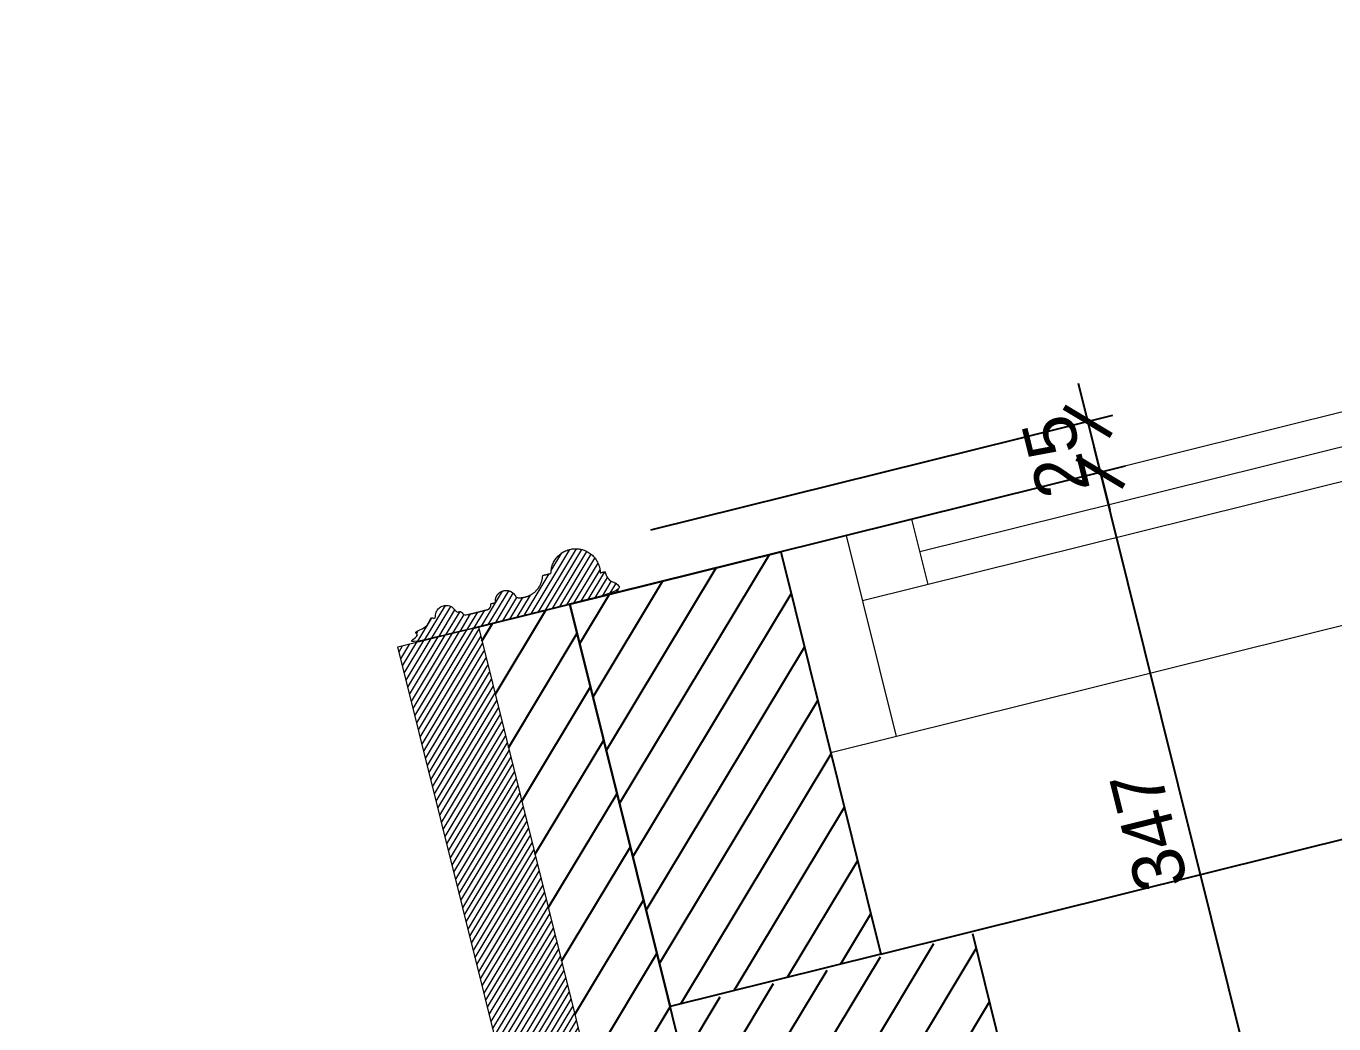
# Model space of a CAD drawing. Header units: inches. Extents: x 122939 to 389145, y 29603 to 574065.
# Drawn here: x 328521 to 329152, y 501785 to 502267 of the extents above; entities that cross this region are included whole.
import ezdxf

# ---------------------------------------------------------------- set-up
doc = ezdxf.new("R2010")
doc.units = ezdxf.units.IN
doc.header["$MEASUREMENT"] = 0
for name, color, linetype, lineweight in [('A-GLAZ', 134, 'Continuous', 18), ('A-WALL-TILE', 8, 'Continuous', 9), ('GRC', 41, 'Continuous', 0)]:
    doc.layers.add(name, color=color, linetype=linetype, lineweight=lineweight)
for name, color, linetype in [('A-WALL', 7, 'Continuous'), ('CQ Wall hatch_CHB', 8, 'Continuous'), ('DETAIL', 1, 'Continuous')]:
    doc.layers.add(name, color=color, linetype=linetype)
doc.styles.add('DA-dim', font='arial.ttf')
doc.dimstyles.new('DA-10', dxfattribs={"dimtxt": 25, "dimasz": 18.75, "dimexe": 12.5, "dimexo": 37.5, "dimgap": 6.25, "dimtad": 1, "dimdec": 0, "dimdsep": 46, "dimtxsty": 'DA-dim', "dimblk": 'ARCHTICK', "dimcen": 0, "dimdle": 12.5, "dimadec": 0, "dimazin": 0, "dimtfac": 1, "dimtdec": 0, "dimtix": 1, "dimtmove": 2, "dimatfit": 3, "dimfxl": 1, "dimarcsym": 0})

# ---------------------------------------------------------------- blocks, each defined once
blk = doc.blocks.new('A$C419e398c')
at = {"lineweight": 0}
h = blk.add_hatch(dxfattribs=at)
h.set_pattern_fill('ANSI31', color=8, scale=20, angle=90.00000000000001)
h.set_pattern_definition([(135, (-4101.499379711924, -5827.56803000893), (-1.76776695296637, -1.767766952966368), [])])
h.paths.add_polyline_path([(3530.000740442541, 416.2921580276452), (3496.718689164205, 416.2922250115662), (3496.718600609223, 372.2922250116244), (3490.000651887094, 372.2922385322163), (3489.999954168685, 25.61128692416241), (3529.999954168976, 25.61120641970774)])
h = blk.add_hatch(dxfattribs=at)
h.set_pattern_fill('ANSI31', color=8, scale=20, angle=90.00000000000001)
h.set_pattern_definition([(135, (-4101.499379710236, -5586.887078401633), (-1.76776695296637, -1.767766952966368), [])])
edge = h.paths.add_edge_path()
edge.add_line((3499.999944381358, 20.75560516072437), (3499.99995415358, 25.61126680431079))
edge.add_line((3499.999954153551, 25.61126680433517), (3599.999954153683, 25.61106554293209))
edge.add_line((3599.999954153842, 25.61106554296566), (3599.99994492268, 21.02442647467452))
edge.add_line((3599.999944922747, 21.0244264745852), (3599.893506443955, 21.02245885205855))
edge.add_line((3599.893506443943, 21.02245885203592), (3599.787132071792, 21.01655674099585))
edge.add_line((3599.78713207168, 21.01655674097128), (3599.680885882103, 21.00672369670733))
edge.add_line((3599.680885882117, 21.00672369659878), (3599.574831873894, 20.99296564215006))
edge.add_line((3599.574831873993, 20.99296564230463), (3599.469033930021, 20.97529086503292))
edge.add_line((3599.469033929869, 20.97529086493887), (3599.363555778927, 20.95371001141369))
edge.add_line((3599.363555779157, 20.9537100114394), (3599.258460957306, 20.92823608124623))
edge.add_line((3599.258460957033, 20.92823608126491), (3599.153812769487, 20.89888441889988))
edge.add_line((3599.153812769568, 20.89888441888615), (3599.04967425245, 20.86567270465388))
edge.add_line((3599.049674252397, 20.86567270453088), (3598.946108134849, 20.82862094400168))
edge.add_line((3598.946108134871, 20.82862094405573), (3598.843176801318, 20.78775145576206))
edge.add_line((3598.843176801398, 20.7877514558495), (3598.740942253773, 20.74308885807289))
edge.add_line((3598.740942253789, 20.74308885796927), (3598.639466074383, 20.69466005380285))
edge.add_line((3598.639466074354, 20.69466005382128), (3598.538809388631, 20.64249421494449))
edge.add_line((3598.538809388527, 20.6424942149315), (3598.439032828256, 20.58662276411146))
edge.add_line((3598.439032828319, 20.5866227641236), (3598.340196495247, 20.5270793562104))
edge.add_line((3598.340196495177, 20.52707935631042), (3598.242359924522, 20.46389985806094))
edge.add_line((3598.242359924538, 20.46389985794667), (3598.145582049463, 20.39712232629868))
edge.add_line((3598.145582049503, 20.397122326307), (3598.049921165398, 20.3267869855618))
edge.add_line((3598.049921165453, 20.32678698544623), (3597.9554348948, 20.25293620294521))
edge.add_line((3597.955434894888, 20.25293620303273), (3597.862180152703, 20.17561446376432))
edge.add_line((3597.862180152501, 20.17561446374748), (3597.770213111978, 20.09486834341894))
edge.add_line((3597.770213112002, 20.09486834338168), (3597.679589170605, 20.01074648047945))
edge.add_line((3597.679589170613, 20.01074648048962), (3597.590362916854, 19.92329954684818))
edge.add_line((3597.590362916817, 19.92329954681918), (3597.502588097238, 19.83258021717849))
edge.add_line((3597.502588097297, 19.83258021716028), (3597.416317584123, 19.7386431374863))
edge.add_line((3597.416317584109, 19.73864313744707), (3597.331603343508, 19.64154489189902))
edge.add_line((3597.331603343482, 19.64154489192879), (3597.24849640416, 19.54134396888046))
edge.add_line((3597.248496404151, 19.54134396894369), (3597.167046826651, 19.43810072565876))
edge.add_line((3597.16704682674, 19.43810072576161), (3597.087303673218, 19.33187735212302))
edge.add_line((3597.087303673208, 19.33187735191314), (3597.009314977919, 19.2227378329156))
edge.add_line((3597.009314977913, 19.22273783304263), (3596.933127718368, 19.11074791023743))
edge.add_line((3596.933127718279, 19.11074791039573), (3596.858787786801, 18.99597504232406))
edge.add_line((3596.858787786798, 18.99597504216945), (3596.786339963014, 18.87848836372629))
edge.add_line((3596.786339962971, 18.87848836387275), (3596.715827886704, 18.75835864467386))
edge.add_line((3596.715827886714, 18.75835864467081), (3596.647294031832, 18.63565824629928))
edge.add_line((3596.647294031805, 18.6356582462904), (3596.580779680553, 18.5104610789611))
edge.add_line((3596.580779680633, 18.51046107889852), (3596.516324898732, 18.38284255664548))
edge.add_line((3596.516324898752, 18.38284255657345), (3596.453968511405, 18.25287955200081))
edge.add_line((3596.453968511429, 18.25287955201929), (3596.393748079746, 18.12065035004073))
edge.add_line((3596.393748079601, 18.12065035011619), (3596.335699878131, 17.98623460063947))
edge.add_line((3596.335699878226, 17.98623460059753), (3596.279858873012, 17.84971327064142))
edge.add_line((3596.279858873051, 17.84971327061066), (3596.226258700633, 17.71116859549065))
edge.add_line((3596.226258700655, 17.71116859553149), (3596.17493164784, 17.57068402941961))
edge.add_line((3596.174931647838, 17.57068402931327), (3596.125908632058, 17.42834419479398))
edge.add_line((3596.125908632006, 17.42834419477731), (3596.079219182893, 17.28423483211227))
edge.add_line((3596.079219182837, 17.28423483221559), (3596.034891424411, 17.13844274747337))
edge.add_line((3596.034891424235, 17.13844274746953), (3595.992952057867, 16.99105576034978))
edge.add_line((3595.992952058034, 16.9910557604162), (3595.95342634639, 16.84216265133892))
edge.add_line((3595.953426346416, 16.8421626513591), (3595.916338098342, 16.69185310795725))
edge.add_line((3595.916338098235, 16.69185310794273), (3595.881709654247, 16.5402176710674))
edge.add_line((3595.881709654175, 16.5402176710777), (3595.84956187323, 16.38734768022844))
edge.add_line((3595.849561873358, 16.3873476801673), (3595.819914120063, 16.23333521853687))
edge.add_line((3595.819914120017, 16.23333521850873), (3595.792784253063, 16.07827305745298))
edge.add_line((3595.792784253019, 16.07827305747196), (3595.768188614395, 15.92225460061595))
edge.add_line((3595.76818861434, 15.92225460056216), (3595.746142019554, 15.76537382756432))
edge.add_line((3595.746142019576, 15.76537382759852), (3595.726657748663, 15.60772523762374))
edge.add_line((3595.726657748746, 15.60772523767082), (3595.709747538323, 15.44940379230331))
edge.add_line((3595.70974753832, 15.44940379238687), (3595.695421574454, 15.29050485853573))
edge.add_line((3595.695421574579, 15.29050485853804), (3595.683688486689, 15.13112415102997))
edge.add_line((3595.683688486577, 15.13112415099749), (3595.674555342286, 14.97135767479113))
edge.add_line((3595.674555342237, 14.97135767480358), (3595.668027642959, 14.81130166719662))
edge.add_line((3595.668027642998, 14.81130166718503), (3595.664109320796, 14.6510525400067))
edge.add_line((3595.664109320845, 14.65105253999354), (3595.662802735929, 14.49070682126601))
edge.add_line((3595.662802735809, 14.4907068212633), (3593.338904937486, 14.49071149837194))
edge.add_arc((3581.751233792631, 11.87587262375746), 11.87903636253917, -166.0540254984445, 12.716206811530924, ccw=False)
edge.add_line((3570.222350931494, 9.01294320152374), (3566.115881666215, 9.012951466282033))
edge.add_arc((3555.371149587445, 5.908441764069721), 11.18424105332584, 16.11576088991943, 112.4546614936202)
edge.add_arc((3545.974652771489, 16.78734825341962), 5.153299489100156, 186.0440984521074, 353.9556709388697, ccw=False)
edge.add_line((3540.849999705853, 16.24473735992797), (3538.472239837346, 16.24474214375213))
edge.add_line((3538.4722398374, 16.24474214384099), (3538.463511096431, 16.44829915822285))
edge.add_line((3538.463511096314, 16.44829915830633), (3538.436919656835, 16.65305845495136))
edge.add_line((3538.436919656931, 16.65305845480179), (3538.392150414379, 16.85667218529667))
edge.add_line((3538.392150414293, 16.85667218541494), (3538.329301956092, 17.05672764432284))
edge.add_line((3538.329301956051, 17.0567276442307), (3538.248898869071, 17.25083897253698))
edge.add_line((3538.248898869031, 17.2508389725117), (3538.1518796169, 17.43674050573242))
edge.add_line((3538.151879617129, 17.43674050580012), (3538.039560309715, 17.61237424263428))
edge.add_line((3538.039560309611, 17.61237424262799), (3537.913577268285, 17.77596442423533))
edge.add_line((3537.913577268308, 17.77596442430513), (3537.775813479413, 17.92607367612868))
edge.add_line((3537.775813479326, 17.92607367603341), (3537.625704782063, 18.06383806928959))
edge.add_line((3537.6257047822, 18.06383806938538), (3537.462115107821, 18.18982176929294))
edge.add_line((3537.462115107744, 18.18982176925056), (3537.286481823124, 18.30214178373151))
edge.add_line((3537.286481823074, 18.30214178387541), (3537.100580680452, 18.39916178438889))
edge.add_line((3537.100580680592, 18.39916178432759), (3536.906469675993, 18.47956565275209))
edge.add_line((3536.906469675829, 18.47956565272762), (3536.706414469945, 18.54241491634889))
edge.add_line((3536.706414469983, 18.54241491638822), (3536.502800919726, 18.58718497870626))
edge.add_line((3536.502800919698, 18.58718497876544), (3536.298041730142, 18.61377724258461))
edge.add_line((3536.298041730188, 18.61377724254271), (3536.094484750914, 18.62250680300501))
edge.add_line((3536.094484750938, 18.62250680290163), (3526.113498865036, 18.62252689076368))
edge.add_line((3526.113498864986, 18.62252689083107), (3525.90994185059, 18.61379814968833))
edge.add_line((3525.909941850579, 18.61379814980319), (3525.705182553927, 18.58720671013561))
edge.add_line((3525.705182554026, 18.58720671018818), (3525.501568823574, 18.54243746746864))
edge.add_line((3525.501568823587, 18.54243746743305), (3525.301513364723, 18.47958900906545))
edge.add_line((3525.301513364713, 18.47958900901722), (3525.107402036429, 18.39918592191977))
edge.add_line((3525.107402036316, 18.39918592188042), (3524.921500503182, 18.30216666964756))
edge.add_line((3524.921500503202, 18.30216666974593), (3524.74586676647, 18.18984736218615))
edge.add_line((3524.745866766432, 18.18984736211132), (3524.582276584956, 18.06386432069044))
edge.add_line((3524.582276585046, 18.063864320633), (3524.43216733331, 17.92610053164325))
edge.add_line((3524.432167333318, 17.92610053170938), (3524.2944029402, 17.7759918343667))
edge.add_line((3524.294402940024, 17.77599183446728), (3524.168419240197, 17.61240215999349))
edge.add_line((3524.168419240392, 17.61240215983707), (3524.056099225998, 17.43676887512238))
edge.add_line((3524.056099225942, 17.43676887516631), (3523.959079225515, 17.25086773244256))
edge.add_line((3523.959079225548, 17.2508677324513), (3523.878675357254, 17.05675672782369))
edge.add_line((3523.878675357206, 17.05675672797952), (3523.815826093708, 16.85670152206712))
edge.add_line((3523.815826093778, 16.85670152195962), (3523.771056031649, 16.65308797168006))
edge.add_line((3523.771056031459, 16.65308797167381), (3523.744463767764, 16.44832878208886))
edge.add_line((3523.744463767856, 16.44832878204761), (3523.735734207511, 16.24477180280257))
edge.add_line((3523.735734207439, 16.24477180285612), (3521.35797433544, 16.24477659108952))
edge.add_line((3521.357974335435, 16.24477659101831), (3521.317229816594, 15.94456072306144))
edge.add_line((3521.31722981669, 15.94456072303001), (3521.257500073177, 15.64104650871633))
edge.add_line((3521.257500073174, 15.64104650868103), (3521.177980885976, 15.33590595672896))
edge.add_line((3521.177980886016, 15.33590595668647), (3521.078052737559, 15.03096460418741))
edge.add_line((3521.078052737575, 15.03096460422967), (3520.957311650808, 14.72817739547676))
edge.add_line((3520.957311650738, 14.72817739535822), (3520.815596453084, 14.42959773169404))
edge.add_line((3520.815596453205, 14.4295977318543), (3520.653010783471, 14.13734027549063))
edge.add_line((3520.653010783251, 14.13734027533792), (3520.469938260439, 13.85353854954076))
edge.add_line((3520.469938260503, 13.85353854962159), (3520.267049476233, 13.58029882082556))
edge.add_line((3520.26704947633, 13.58029882080154), (3520.045299848979, 13.31965212390373))
edge.add_line((3520.045299849007, 13.3196521239006), (3519.805917870874, 13.07350655678417))
edge.add_line((3519.805917870835, 13.07350655680057), (3519.550383848107, 12.84360208591964))
edge.add_line((3519.55038384808, 12.84360208589351), (3519.280399829657, 12.63147004809894))
edge.add_line((3519.280399829731, 12.63147004810162), (3518.99785198481, 12.43839930160129))
edge.add_line((3518.997851984692, 12.43839930166723), (3518.704767163255, 12.26541058638825))
edge.add_line((3518.704767163377, 12.26541058620205), (3518.403265714207, 12.11324014118679))
edge.add_line((3518.40326571418, 12.11324014130514), (3518.095512807235, 11.98233304041761))
edge.add_line((3518.095512807136, 11.98233304044697), (3517.783670499372, 11.87284611025204))
edge.add_line((3517.783670499397, 11.87284611002542), (3517.46985260971, 11.78465973938452))
edge.add_line((3517.469852609851, 11.78465973952552), (3517.156084152407, 11.71739742905595))
edge.add_line((3517.156084152288, 11.71739742904902), (3516.844266664034, 11.6704515921905))
edge.add_line((3516.844266664062, 11.67045159218833), (3516.536150297924, 11.64301392667789))
edge.add_line((3516.536150297907, 11.64301392668858), (3516.233313082984, 11.63410862221107))
edge.add_line((3516.23331308295, 11.63410862203455), (3515.930475903876, 11.6430151454279))
edge.add_line((3515.930475903966, 11.64301514567342), (3515.622359648258, 11.67045405134934))
edge.add_line((3515.622359648289, 11.67045405122917), (3515.310542349005, 11.71740114313632))
edge.add_line((3515.310542349063, 11.71740114316344), (3514.99677416231, 11.78466471654913))
edge.add_line((3514.996774162224, 11.78466471657157), (3514.68295662748, 11.87285235034194))
edge.add_line((3514.68295662757, 11.87285235035233), (3514.371114760518, 11.9823405357535))
edge.add_line((3514.371114760288, 11.98234053561464), (3514.063362380204, 12.11324887524746))
edge.add_line((3514.063362380431, 12.11324887524825), (3513.761861543756, 12.26542053382326))
edge.add_line((3513.761861543637, 12.26542053394951), (3513.468777418478, 12.43841042888013))
edge.add_line((3513.468777418544, 12.43841042893473), (3513.186230350765, 12.63148231270919))
edge.add_line((3513.186230350751, 12.6314823126304), (3512.916247186166, 12.8436154371194))
edge.add_line((3512.916247186135, 12.8436154370429), (3512.660714088709, 13.0735209364245))
edge.add_line((3512.660714088706, 13.07352093642112), (3512.421333101322, 13.31966746703699))
edge.add_line((3512.421333101403, 13.31966746714897), (3512.199584523231, 13.58031505658644))
edge.add_line((3512.199584523216, 13.58031505654799), (3511.996696838727, 13.85355560197166))
edge.add_line((3511.99669683876, 13.8535556019051), (3511.813625458228, 14.13735806460851))
edge.add_line((3511.813625458162, 14.13735806458862), (3511.651040964774, 14.42961617533602))
edge.add_line((3511.65104096476, 14.42961617535912), (3511.5093269689, 14.72819640941312))
edge.add_line((3511.509326968924, 14.72819640941452), (3511.388587100857, 15.0309841041826))
edge.add_line((3511.388587100897, 15.03098410426173), (3511.288660179855, 15.33592585897003))
edge.add_line((3511.288660179824, 15.33592585899169), (3511.209142220872, 15.64106673098045))
edge.add_line((3511.209142220789, 15.64106673095375), (3511.149413698888, 15.94458118567623))
edge.add_line((3511.149413698993, 15.94458118558396), (3511.108670388517, 16.24479721753707))
edge.add_line((3511.108670388407, 16.24479721754324), (3508.730910517702, 16.24480200322277))
edge.add_line((3508.730910517741, 16.24480200337712), (3508.381802850032, 16.71008699148904))
edge.add_line((3508.381802849995, 16.71008699131198), (3508.003349588415, 17.16084330963829))
edge.add_line((3508.003349588427, 17.16084330971353), (3507.596381116703, 17.59441973932764))
edge.add_line((3507.596381116658, 17.59441973932553), (3507.162038526715, 18.00822012611957))
edge.add_line((3507.162038526731, 18.00822012621211), (3506.701770227294, 18.39974819804502))
edge.add_line((3506.701770227344, 18.39974819793133), (3506.217320851442, 18.76665235052048))
edge.add_line((3506.2173208514, 18.76665235066321), (3505.710712403219, 19.1067688612517))
edge.add_line((3505.710712403234, 19.10676886112196), (3505.184217936685, 19.41816197050156))
edge.add_line((3505.184217936709, 19.41816197062144), (3504.640328415604, 19.69915934603478))
edge.add_line((3504.640328415728, 19.69915934593882), (3504.081713736796, 19.94838160067832))
edge.add_line((3504.081713736756, 19.94838160066865), (3503.511179184468, 20.16476479146872))
edge.add_line((3503.511179184425, 20.16476479143603), (3502.931618802419, 20.34757512642051))
edge.add_line((3502.931618802366, 20.34757512633223), (3502.345967293898, 20.49641547403007))
edge.add_line((3502.345967293892, 20.49641547421925), (3501.757152101295, 20.61122363818214))
edge.add_line((3501.757152101432, 20.61122363817412), (3501.168047252418, 20.69226272876559))
edge.add_line((3501.168047252402, 20.69226272869855), (3500.581430414774, 20.74010429551703))
edge.add_line((3500.581430414692, 20.74010429542977), (3499.999944381384, 20.75560516072978))
at = {"color": 0, "lineweight": -2, "elevation": 0.002133773093393458}
blk.add_lwpolyline([(3530.000740442541, 416.2921580276452), (3496.718689164205, 416.2922250115662), (3496.718600609223, 372.2922250116244), (3490.000651887094, 372.2922385322163), (3489.999954168685, 25.61128692416241), (3529.999954168976, 25.61120641970774), (3530.000740442541, 416.2921580276452)], dxfattribs=at)
at = {"color": 0, "lineweight": -2}
blk.add_rational_spline([(3593.338904608507, 14.49071295675822, 0.002132809217513619), (3594.258309539699, 10.41636793682119, 0.002132809217513619), (3592.463654415798, 3.925730258924887, 0.002132809217513619), (3586.491925096547, 0.7912470164592378, 0.002132809217513619), (3584.49027639546, 0.3169301754096523, 0.002132809217513619), (3577.776680193376, -1.27394425770035, 0.002132809217513621), (3571.885180570767, 2.316806029586587, 0.002132809217513621), (3570.222350931668, 9.012943201116286, 0.002132809217513621), (3568.853527843952, 9.012945956317708, 0.002132809217513619), (3567.484704756178, 9.012948711169884, 0.002132809217513619), (3566.115881668462, 9.012951466196682, 0.002132809217513619), (3565.219235220458, 12.11625174741493, 0.002132809217513618), (3563.134231347416, 14.58347819099436, 0.002132809217513618), (3560.223898393684, 15.9850521547487, 0.002132809217513618), (3557.313565440243, 17.38662611832842, 0.002132809217513619), (3554.084633093444, 17.47851396427723, 0.002132809217513619), (3551.09930365294, 16.24471673317021, 0.002132809217513619), (3550.807414574083, 13.48809539934155, 0.002132809217513619), (3548.746674221009, 11.63404318643734, 0.002132809217513619), (3545.974642401037, 11.63404876505956, 0.002132809217513619), (3543.202610580949, 11.6340543437982, 0.002132809217513619), (3541.141877690622, 13.48811485152692, 0.002132809217513619), (3540.84999970725, 16.24473736004438, 0.002132809217513619), (3540.05741308385, 16.24473895458505, 0.002132809217513619), (3539.264826460625, 16.24474054918392, 0.002132809217513619), (3538.4722398374, 16.24474214384099, 0.002132809217513619), (3538.472241123905, 16.88379150780383, 0.002132809217513619), (3538.227688708517, 17.47419662773609, 0.002132809217513619), (3537.775813479326, 17.92607367603341, 0.002132809217513619), (3537.323938250309, 18.37795072450535, 0.002132809217513619), (3536.733534114785, 18.62250551680336, 0.002132809217513619), (3536.094484750938, 18.62250680290163, 0.002132809217513619), (3532.767489455582, 18.62251349905273, 0.002132809217513619), (3529.440494160401, 18.62252019485459, 0.002132809217513619), (3526.113498864986, 18.62252689100569, 0.002132809217513621), (3525.474449501024, 18.62252817716217, 0.002132809217513621), (3524.884044381266, 18.37797576130833, 0.002132809217513621), (3524.432167333318, 17.92610053170938, 0.002132809217513618), (3523.980290285195, 17.47422530222684, 0.002132809217513615), (3523.735735493363, 16.88382116670255, 0.002132809217513615), (3523.735734207439, 16.24477180285612, 0.002132809217513619), (3522.943147583515, 16.24477339885198, 0.002132809217513619), (3522.150560959533, 16.24477499484783, 0.002132809217513619), (3521.357974335435, 16.24477659101831, 0.002132809217513618), (3521.066085256695, 13.4881552568404, 0.002132809217513619), (3519.005344903329, 11.63410304347053, 0.002132809217513619), (3516.23331308295, 11.63410862203455, 0.002132809217513619), (3513.461281262688, 11.6341142008896, 0.002132809217513619), (3511.400548371952, 13.48817470879294, 0.002132809217513619), (3511.108670388407, 16.24479721754324, 0.002132809217513619), (3510.316083765007, 16.24479881289881, 0.002132809217513619), (3509.523497141432, 16.24480040807975, 0.002132809217513619), (3508.730910517741, 16.24480200337712, 0.002132809217513619), (3506.684348522685, 19.13283599400893, 0.002132809217513619), (3503.539598677773, 20.75755281333113, 0.002132809217513619), (3499.999944381358, 20.75560516072437, 0.002132809217513619), (3499.999947638775, 22.37415903975489, 0.002132809217513619), (3499.99995089625, 23.99271291849436, 0.002132809217513619), (3499.999954153667, 25.61126679752488, 0.002132809217513619), (3533.333287487039, 25.6111997126136, 0.002132809217513619), (3566.666620820411, 25.61113262781873, 0.002132809217513619), (3599.999954153842, 25.61106554296566, 0.002132809217513619), (3599.99995107681, 24.08218585333088, 0.002132809217513619), (3599.99994799972, 22.55330616352148, 0.002132809217513619), (3599.999944922631, 21.02442647400312, 0.002132809217513619), (3597.459313554573, 21.02443158801179, 0.002132809217513619), (3595.662810439011, 18.31807629496325, 0.002132809217513619), (3595.662802735809, 14.4907068212633, 0.002132809217513618), (3594.888170025952, 14.4907083803555, 0.002132809217513619), (3594.113537316793, 14.49070993938949, 0.002132809217513619), (3593.338904607634, 14.49071149836527, 0.002132809217513619)], [1, 0.8737151318186788, 0.807260537942561, 0.9335454061238821, 1, 0.807260537942561, 0.807260537942561, 1, 1, 1, 1, 0.9419620028077494, 0.9419620028077494, 0.9999999999999999, 0.9419620028077494, 0.9419620028077494, 1, 0.8289352973828925, 0.8289352973828925, 1, 0.8289352973828925, 0.8289352973828925, 1, 1, 1, 1, 0.9492530216291803, 0.9492530216291803, 1, 0.9492530216291803, 0.9492530216291803, 1, 1, 1, 1, 0.9492530216292413, 0.9492530216292413, 1, 0.9492530216292413, 0.9492530216292413, 1, 1, 1, 0.9999999999999999, 0.8289352973828976, 0.8289352973828976, 1, 0.8289352973828977, 0.8289352973828977, 1, 1, 1, 1, 0.9254542297043616, 0.9254542297043616, 1, 1, 1, 1, 1, 1, 1, 1, 1, 1, 0.8047378541243649, 0.8047378541243649, 0.9999999999999999, 1, 1, 1], degree=3, knots=[0, 0, 0, 0, 1.022170320380215, 1.560064642093857, 1.560064642093857, 1.560064642093857, 3.120129284187714, 3.120129284187714, 3.120129284187714, 7.226598547337561, 7.226598547337561, 7.226598547337561, 8.06731405405594, 8.06731405405594, 8.06731405405594, 8.908029560774313, 8.908029560774313, 8.908029560774313, 10.37333445673423, 10.37333445673423, 10.37333445673423, 11.83863935269415, 11.83863935269415, 11.83863935269415, 12.83863935269415, 12.83863935269415, 12.83863935269415, 13.62403751644446, 13.62403751644446, 13.62403751644446, 14.40943568019476, 14.40943568019476, 14.40943568019476, 15.40943568019476, 15.40943568019476, 15.40943568019476, 16.19483384394459, 16.19483384394459, 16.19483384394459, 16.98023200769442, 16.98023200769442, 16.98023200769442, 17.98023200769442, 17.98023200769442, 17.98023200769442, 19.44553690365431, 19.44553690365431, 19.44553690365431, 20.91084179961421, 20.91084179961421, 20.91084179961421, 21.91084179961421, 21.91084179961421, 21.91084179961421, 22.86569057052996, 22.86569057052996, 22.86569057052996, 23.86569057052996, 23.86569057052996, 23.86569057052996, 24.86569057052996, 24.86569057052996, 24.86569057052996, 25.86569057052996, 25.86569057052996, 25.86569057052996, 27.43648689732485, 27.43648689732485, 27.43648689732485, 28.43648689732485, 28.43648689732485, 28.43648689732485, 28.43648689732485], dxfattribs=at)
blk = doc.blocks.new('floor plan')
at = {"layer": 'CQ Wall hatch_CHB'}
h = blk.add_hatch(dxfattribs=at)
h.set_pattern_fill('ANSI31', color=8, scale=150, angle=166.0285767170143)
h.set_pattern_definition([(225, (-96401.15901051927, -17863.64764524531), (13.25825214724777, -13.25825214724776), [])])
h.paths.add_polyline_path([(-1761.915221737523, -177.8816294119461), (-1806.384910309222, -177.8816294120043), (-1806.384910309222, -568.5624915148946), (-1761.916008043219, -568.5624915148946)])
h.paths.add_polyline_path([(1743.614641570312, -177.8886388752144), (1698.085326858272, -177.8886388752144), (1698.084842444048, -568.569636295375), (1743.614641591208, -568.5696362954914), (1743.614641591383, -373.2291604938218)])
h = blk.add_hatch(dxfattribs=at)
h.set_pattern_fill('ANSI31', color=8, scale=150, angle=166.0285767170143)
h.set_pattern_definition([(225, (-40481.27870395232, -100842.3191461275), (13.25825214724776, -13.25825214724777), [])])
h.paths.add_polyline_path([(1743.61464157037, -177.8886846927344), (1848.340990000986, -177.8886846928508), (1848.340990000928, -377.8922570827999), (1743.614641570195, -377.8922570829745)])
h = blk.add_hatch(dxfattribs=at)
h.set_pattern_fill('ANSI31', color=8, scale=150, angle=166.0285767170143)
h.set_pattern_definition([(225, (-67260.30129843426, -17863.64764524897), (13.25825214724777, -13.25825214724776), [])])
h.paths.add_polyline_path([(1743.614641591208, -379.1846393781598), (1893.615089632454, -379.1846393786254), (1893.615089632396, -568.5696364255855), (1743.614641591324, -568.5696364255273)])
at = {"elevation": 8.175813347853055e-07}
blk.add_lwpolyline([(1698.084842444048, -568.569636295375), (1743.614641591266, -568.569636295375), (1743.615126005549, -177.8886388752726), (1698.085326858272, -177.8886388752144)], close=True, dxfattribs=at)
at = {"layer": 'A-GLAZ'}
for p, q in [((2898.340962975752, -177.8928521375055, -1.466518336033711e-07), (1848.340990000695, -177.8886846929672, -1.466518336033711e-07)), ((1880.840990000637, -177.8886846820242, -1.466518336033711e-07), (1880.840990021243, -277.8845172370202, -1.466518198900858e-07)), ((1913.340990000288, -177.888684671896, -1.466518336033711e-07), (1913.340990011231, -210.3886846715468, -1.466518336033711e-07)), ((2833.340962980641, -194.1428521591588, -1.466518336033711e-07), (1913.340990005934, -194.138684671896, -1.466518336033711e-07)), ((2865.840962986462, -210.3928521482158, -1.466518336033711e-07), (1880.840990011697, -210.3886846818496, -1.466518336033711e-07)), ((2898.340962996823, -277.8886846930836, -1.466518198900858e-07), (1848.340990021476, -277.8845172474394, -1.466518198900858e-07))]:
    blk.add_line(p, q, dxfattribs=at)
at = {"layer": 'A-WALL'}
for p, q in [((1848.340990000463, -177.8886846934911, -1.466518336033711e-07), (1743.61464157037, -177.8886846927344, -1.461899844357568e-07)), ((1743.614641570312, -177.8886846918613, -1.461899844357568e-07), (1743.614641570544, -377.8886846923851, -1.461899844357568e-07)), ((1848.340990000463, -177.8886846934911, -1.466518336033711e-07), (1848.340990000754, -377.8886846933165, -1.466518336033711e-07)), ((1743.61464159115, -568.569636295666, -1.606029541243506e-07), (1743.614641591383, -373.2291604938218, -1.606029541243512e-07)), ((1848.340990000754, -377.8886846933165, -1.466518336033711e-07), (1743.614641570486, -377.8886846929672, -1.461899844357568e-07)), ((1848.340990000521, -377.888684699079, -1.466518336033711e-07), (2898.340990000928, -377.8886849502451, -1.466518336033711e-07)), ((1893.615089633386, -568.5696362950839, -1.606029541243506e-07), (1893.615089632571, -379.1846392481821, -1.606029541243506e-07))]:
    blk.add_line(p, q, dxfattribs=at)
blk.add_lwpolyline([(1743.61464157037, -177.8886846927344), (1848.340990000986, -177.8886846928508), (1848.340990000928, -377.8922570827999), (1743.614641570195, -377.8922570829745)], close=True, dxfattribs=at)
at = {"layer": 'A-WALL-TILE'}
blk.add_line((1848.340990000404, -377.8886846932583, -2.93303667206742e-07), (2898.340990001045, -377.8886846926762, -2.93303667206742e-07), dxfattribs=at)
at = {"xscale": -1, "rotation": 179.9997670953166}
blk.add_blockref('A$C419e398c', (-1831.914616051313, -152.2631747998212, -0.002133773093393459), dxfattribs=at)
blk = doc.blocks.new('_ARCHTICK')
at = {"color": 0, "linetype": 'ByBlock', "const_width": 0.15}
blk.add_lwpolyline([(-0.5, -0.5), (0.5, 0.5)], dxfattribs=at)
blk = doc.blocks.new('*D740')
at = {"layer": 'Defpoints', "color": 0, "transparency": 16777216}
for p in [(329038.9589055265, 502051.4573528347), (328700.230198764, 501967.1822244453), (328783.9314371783, 501630.7572180972)]:
    blk.add_point(p, dxfattribs=at)
at = {"layer": 'DETAIL', "color": 0, "lineweight": -2, "transparency": 16777216}
for p, q in [((329125.678808452, 501702.90231495), (329035.9409314896, 502063.5875561598)), ((328736.6208087397, 501976.2361465563), (329051.0891088519, 502054.4753268716)), ((328820.3220471541, 501639.8111402083), (329134.7910377402, 501718.0504923123))]:
    blk.add_line(p, q, dxfattribs=at)
at = {"layer": 'DETAIL', "color": 0, "lineweight": -2, "transparency": 16777216, "xscale": 18.75, "yscale": 18.75, "zscale": 18.75}
for p, rotation in [((329038.9589055266, 502051.4573528345), 103.9714232829857), ((329122.6608344149, 501715.0325182752), 283.9714232829857)]:
    blk.add_blockref('_ARCHTICK', p, dxfattribs=dict(at, rotation=rotation))
at = {"layer": 'DETAIL', "color": 0, "transparency": 16777216, "insert": (329062.3497856469, 501878.6520978489), "char_height": 25, "attachment_point": 5, "rotation": 103.97142328298571, "style": 'DA-dim'}
blk.add_mtext('347', dxfattribs=at)
blk = doc.blocks.new('*D741')
at = {"layer": 'Defpoints', "color": 0, "transparency": 16777216}
for p in [(329032.8519813078, 502076.0030353266), (328785.8183199918, 502014.5414789002, -9.63875879839974e-07), (328700.230198764, 501967.1822244453)]:
    blk.add_point(p, dxfattribs=at)
at = {"layer": 'DETAIL', "color": 0, "lineweight": -2, "transparency": 16777216}
for p, q in [((329032.8519813079, 502076.0030353264), (329028.3250202523, 502094.1983403143)), ((328822.2089299677, 502023.5954010113), (329044.9821846331, 502079.0210093635)), ((329038.958905528, 502051.4573528349), (329032.8519813079, 502076.0030353264)), ((328736.6208087397, 501976.2361465563), (329051.0891088533, 502054.475326872)), ((329038.958905528, 502051.4573528349), (329043.4858665837, 502033.262047847))]:
    blk.add_line(p, q, dxfattribs=at)
at = {"layer": 'DETAIL', "color": 0, "lineweight": -2, "transparency": 16777216, "xscale": 18.75, "yscale": 18.75, "zscale": 18.75}
for p, rotation in [((329032.8519813079, 502076.0030353264), 283.9714232829857), ((329038.958905528, 502051.4573528349), 103.9714232829857)]:
    blk.add_blockref('_ARCHTICK', p, dxfattribs=dict(at, rotation=rotation))
at = {"layer": 'DETAIL', "color": 0, "transparency": 16777216, "insert": (329017.4536334484, 502059.1394150201), "char_height": 25, "attachment_point": 5, "rotation": 103.97142328298571, "style": 'DA-dim'}
blk.add_mtext('25', dxfattribs=at)

msp = doc.modelspace()

# ---------------------------------------------------------------- block references
at = {"layer": 'GRC', "rotation": 13.9714232829857}
msp.add_blockref('floor plan', (327048.2482514727, 501739.4836074101, 1.466518336033709e-07), dxfattribs=at)

# ---------------------------------------------------------------- next in the draw order: dimensions: what is measured, and where the dimension line sits
at = {"layer": 'DETAIL'}
for base, p1, p2, picture, middle in [((329032.8519813078, 502076.0030353266, 1.466518336033709e-07), (328700.2301987638, 501967.182224445, 1.466518336021988e-07), (328785.8183199917, 502014.5414789, -8.172240462366032e-07), '*D741', (329017.4536334484, 502059.1394150201, 1.466518336033709e-07)), ((329038.9589055265, 502051.4573528347, 1.466518336033709e-07), (328783.9314371781, 501630.7572180969, 1.466518336033709e-07), (328700.2301987638, 501967.182224445, 1.466518336021988e-07), '*D740', (329062.3497856469, 501878.6520978489, 1.466518336033709e-07))]:
    dim = msp.add_linear_dim(base=base, p1=p1, p2=p2, angle=103.9714232829857, dimstyle='DA-10', dxfattribs=at)
    dim.commit()
    dim.dimension.update_dxf_attribs({"geometry": picture, "text_midpoint": middle})

doc.saveas('drawing.dxf')
